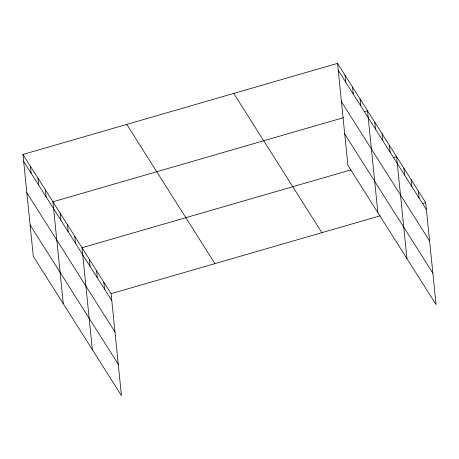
<?xml version="1.0" encoding="UTF-8"?>
<svg xmlns="http://www.w3.org/2000/svg" width="459" height="459" viewBox="0 0 459 459"><rect width="100%" height="100%" fill="white"/><g stroke="black" fill="none" stroke-linecap="round" stroke-linejoin="round"><path stroke-width="0.69" d="M22.95 154.448L111.095 293.685L121.451 395.624L33.306 256.386L22.95 154.448L337.549 63.376L425.694 202.614L436.05 304.552L347.905 165.315L337.549 63.376M343.407 117.699L52.917 201.788L63.273 303.726M364.171 111.686L367.521 110.717L377.872 212.655M351.06 169.853L82.006 247.74L92.362 349.678M393.26 157.638L396.605 156.668L406.961 258.606M111.095 293.685L380.15 215.799M422.349 203.584L425.694 202.614M338.254 70.33L426.4 209.568M341.439 101.674L429.584 240.912M344.72 133.971L432.866 273.208M233.734 93.429L321.879 232.667M126.77 124.395L214.915 263.632M23.656 161.402L111.801 300.639M26.84 192.746L114.985 331.983M30.122 225.042L118.267 364.28M418.424 191.128L419.13 198.081M411.149 179.641L411.855 186.595M403.88 168.155L404.586 175.108M389.335 145.176L390.041 152.13M382.066 133.689L382.772 140.643M374.791 122.203L375.496 129.157M360.028 98.88L360.734 105.834M352.535 87.049L353.241 94.003M345.042 75.213L345.747 82.167M103.826 282.199L104.532 289.153M96.551 270.712L97.256 277.666M89.281 259.226L89.987 266.18M74.737 236.247L75.442 243.201M67.462 224.761L68.167 231.715M60.192 213.274L60.898 220.228M45.43 189.951L46.135 196.905M37.936 178.121L38.642 185.075M30.443 166.284L31.149 173.238"/></g></svg>
